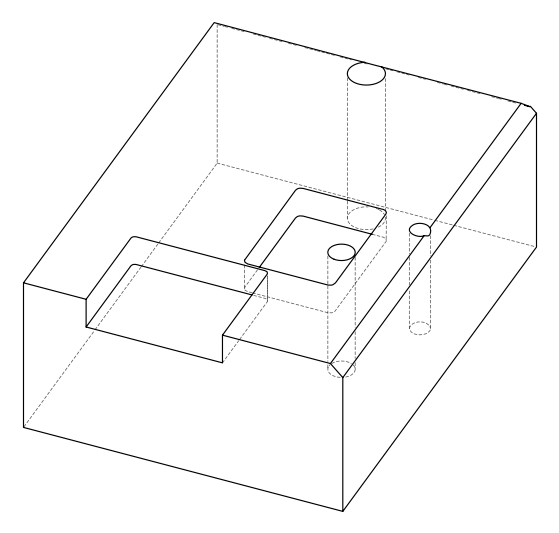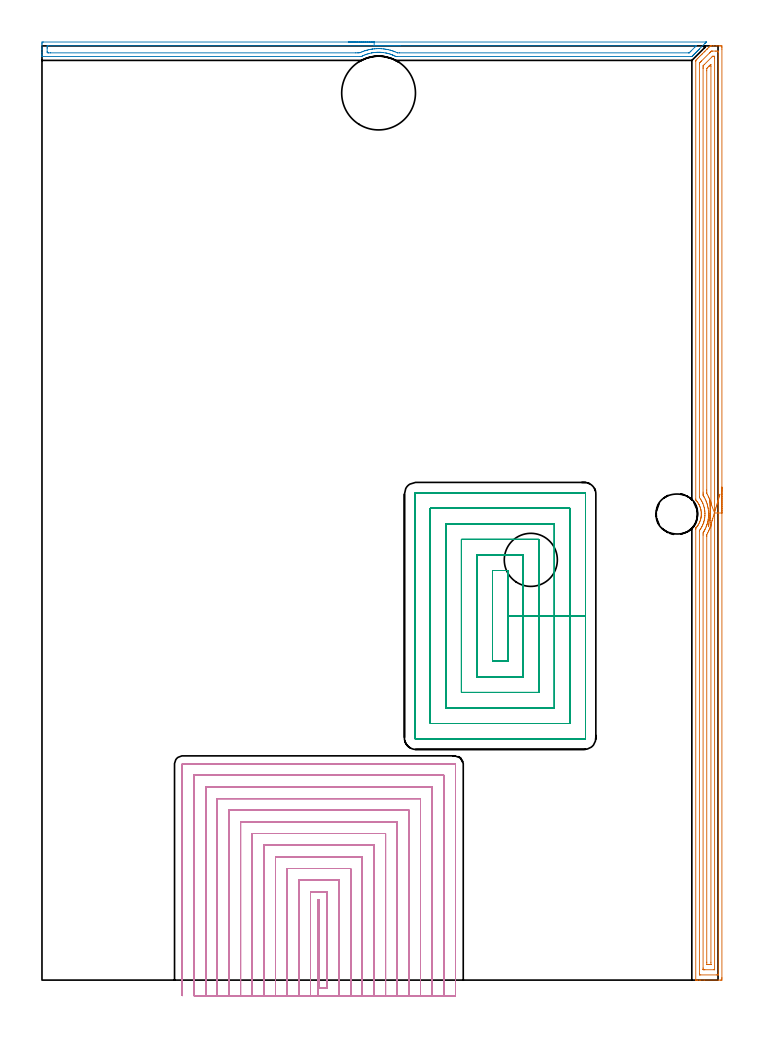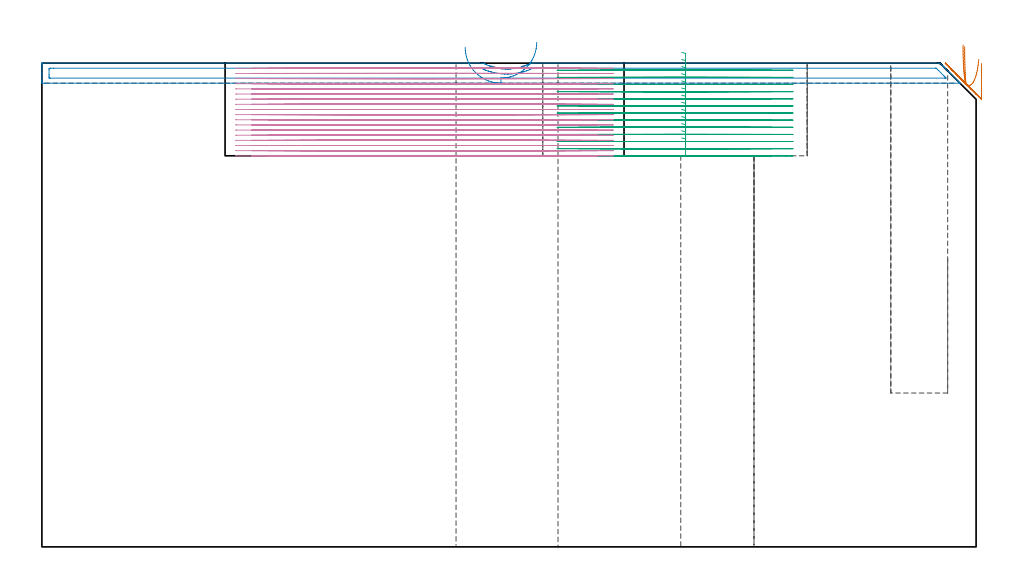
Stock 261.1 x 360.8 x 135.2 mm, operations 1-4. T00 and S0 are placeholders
(PLAN: 16 operations, 13 tool changes, 185 min)
(1 AREA_MILL | FG_CHAMFER_SURFACE | UGT0205_001 | 11.81 min | 18414 mm3)
(2 AREA_MILL_1 | FG_CHAMFER_SURFACE_1 | UGT0205_001 | 4.27 min | 3965 mm3)
(3 MILL_RECTANGULAR_POCKET | POCKET_RECTANGULAR_STRAIGHT | NXT0201_009 | Follow Part, ap 2, ae 75% | 33.35 min | 196968 mm3)
(4 MILL_SLOT | SLOT_PARTIAL_RECTANGULAR | NXT0201_008 | Follow Part, ap 1.5, ae 75% | 129.84 min | 249981 mm3)
(5 MILL_BLIND_HOLE_FROM_SOLID_MATERIAL | STEP1POCKET | NXT0201_011 | Spiral | 1.91 min | 18273 mm3)
(6 BORE_BLIND_HOLE | STEP1POCKET | UGT0332_074 | 0.38 min | 0 mm3)
(7 SPOT_DRILL | STEP1HOLE | NXT0321_9005460120000 | 0.05 min | 166 mm3)
(8 SPOT_DRILL_1 | STEP1HOLE_1 | NXT0321_9005460120000 | 0.05 min | 168 mm3)
(9 DRILL_BLIND_HOLE_INTO_CENTER | STEP1HOLE | NXT0301_046 | 0.06 min | 362 mm3)
(10 GUN_DRILL_THROUGH_HOLE | STEP1HOLE | UGT0307_003 | 0.53 min | 3808 mm3)
(11 DRILL_TO_ENLARGE_THROUGH_HOLE | STEP1HOLE | NXT0301_101 | 0.47 min | 10144 mm3)
(12 DRILL_TO_ENLARGE_THROUGH_HOLE_1 | STEP1HOLE | UGT0301_050 | 0.48 min | 21550 mm3)
(13 DRILL_BLIND_HOLE_INTO_CENTER_1 | STEP1HOLE_1 | NXT0301_046 | 0.05 min | 349 mm3)
(14 GUN_DRILL_THROUGH_HOLE_1 | STEP1HOLE_1 | UGT0307_003 | 0.62 min | 4794 mm3)
(15 SPADE_DRILL_TO_ENLARGE_THROUGH_HOLE | STEP1HOLE_1 | UGT0306_009 | 0.57 min | 30984 mm3)
(16 DRILL_TO_ENLARGE_THROUGH_HOLE_2 | STEP1HOLE_1 | UGT0301_392 | 0.59 min | 49901 mm3)
(TOOL UGT0205_001 | Chamfer Mill 20 x 3 x 45 deg. | D20 FL50 Z2)
(TOOL NXT0201_009 | ENDMILL 8mm [2P460-0800-NA 1630] | D8 FL26 Z6)
(TOOL NXT0201_008 | ENDMILL 6mm [2P460-0600-NA 1630] | D6 FL26 Z6)
(TOOL NXT0201_011 | ENDMILL 12mm [2P460-1200-NA 1630] | D12 FL38 Z6)
(TOOL UGT0332_074 | 15.8 mm Rough Boring Bar | D15.8)
(TOOL NXT0321_9005460120000 | NC Spot Drill, 142deg, 12mm, Carbide, Uncoated | D12 PA142 FL30 Z2)
(TOOL NXT0301_046 | Carbide Drill 7.5mm [860.1-0750-038A1-MM 2214] | D7.5 PA140 FL53 Z2)
(TOOL UGT0307_003 | Gun Drill 7 mm | D7 PA130 FL24 Z1)
(TOOL NXT0301_101 | Carbide Drill 13mm [860.1-1300-104A1-MM 2214] | D13 PA140 FL123 Z2)
(TOOL UGT0301_050 | Twist Drill 20.5 mm | D20.5 PA118 FL145 Z2)
(TOOL UGT0306_009 | Spade Drill 18.5mm | D18.5 PA132 FL10 Z2)
(TOOL UGT0301_392 | Twist Drill 28.5 mm | D28.5 PA118 FL165 Z2)
(OP 1 AREA_MILL)
G17 G21 G94 G90
T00 M6
G54
G17 G0 G90 X262.6 Y190.4 S1061 M3
G43 Z145.2 H0
Z135.1
G94 G1 Y190.362 Z134.228 F250.
Y190.248 Z133.363
Y190.059 Z132.512
Y189.797 Z131.68
Y189.463 Z130.874
Y189.06 Z130.1
Y188.591 Z129.364
Y188.06 Z128.672
Y187.471 Z128.029
Y186.828 Z127.44
Y186.136 Z126.908
Y185.4 Z126.44
Y184.626 Z126.037
Y183.82 Z125.703
Y182.988 Z125.441
Y182.136 Z125.252
Y181.272 Z125.138
Y180.4 Z125.1
Y0.932
X262.599 Y0.632 Z125.101
X262.594 Y0.044 Z125.104
X262.592 Y0.008 Z125.106
X262.008 Y0.003 Z125.69
X261.377 Y0. Z126.32
X255.767 Z131.928
X254.353 Z133.343
X253.984 Z133.711
X253.246 Z134.454
X252.99 Z134.709
X252.56 Y0.001 Z135.131
X252.5 Y0.004 Z135.19
Y0.005 Z135.191
Y0.185 Z135.2
X252.502 Y174.139 Z135.198
X252.509 Y174.516 Z135.191
X252.512 Y174.569 Z135.188
X252.524 Y174.59 Z135.176
X252.57 Y174.643 Z135.13
X252.707 Y174.801 Z134.991
X252.903 Y175.037 Z134.793
X253.092 Y175.289 Z134.607
X253.154 Y175.371 Z134.546
X253.391 Y175.714 Z134.309
X253.452 Y175.813 Z134.248
X253.524 Y175.93 Z134.175
X253.762 Y176.374 Z133.934
X253.969 Y176.801 Z133.73
X253.981 Y176.824 Z133.719
X253.99 Y176.848 Z133.709
X254.136 Y177.21 Z133.561
X254.277 Y177.6 Z133.421
X254.311 Y177.717 Z133.387
X254.414 Y178.118 Z133.285
X254.426 Y178.164 Z133.273
X254.444 Y178.25 Z133.255
X254.518 Y178.611 Z133.179
X254.549 Y178.815 Z133.15
X254.585 Y179.059 Z133.113
X254.625 Y179.506 Z133.07
X254.63 Y179.601 Z133.066
X254.636 Y179.754 Z133.055
X254.647 Y179.953 Z133.049
X254.643 Y180.055 Z133.05
X254.64 Y180.173 Z133.056
X254.639 Y180.177 Z133.057
X254.631 Y180.4 Z133.063
X254.597 Y180.847 Z133.102
X254.534 Y181.294 Z133.161
X254.472 Y181.614 Z133.226
X254.447 Y181.742 Z133.251
X254.43 Y181.811 Z133.268
X254.335 Y182.189 Z133.359
X254.276 Y182.399 Z133.421
X254.157 Y182.743 Z133.543
X254.022 Y183.082 Z133.675
X253.811 Y183.532 Z133.886
X253.727 Y183.694 Z133.973
X253.577 Y183.976 Z134.122
X253.538 Y184.04 Z134.16
X253.391 Y184.285 Z134.308
X253.19 Y184.581 Z134.509
X253.092 Y184.714 Z134.606
X252.979 Y184.87 Z134.72
X252.746 Y185.153 Z134.953
X252.701 Y185.206 Z134.999
X252.561 Y185.369 Z135.138
X252.506 Y185.436 Z135.192
X252.5 Y185.766 Z135.2
X252.502 Y354.801 Z135.198
X252.508 Y355.147 Z135.19
X252.511 Y355.207 Z135.187
X252.598 Y355.299 Z135.1
X253.092 Y355.794 Z134.604
X253.538 Y356.239 Z134.161
X253.984 Y356.686 Z133.712
X254.43 Y357.13 Z133.269
X254.875 Y357.577 Z132.821
X255.082 Y357.783 Z132.617
X255.145 Y357.846 Z132.554
X255.767 Y358.469 Z131.929
X255.977 Y358.677 Z131.723
X256.028 Y358.729 Z131.671
X256.659 Y359.36 Z131.038
X256.871 Y359.571 Z130.828
X256.912 Y359.612 Z130.788
X257.55 Y360.252 Z130.146
X257.795 Y360.495 Z129.905
X257.996 Y360.697 Z129.703
X258.066 Y360.764 Z129.633
X258.109 Y360.799 Z129.587
X258.442 Y360.8 Z129.256
X258.549 Z129.149
X259.333 Z128.362
X260.594 Z127.103
X261.116 Z126.578
X261.746 Z125.949
X262.008 Y360.798 Z125.688
X262.591 Y360.792 Z125.105
X262.593 Y360.755 Z125.103
X262.599 Y360.168 Z125.101
X262.6 Y359.573 Z125.1
Y180.4
X261.186 Z126.514
X261.185 Y2.281 Z126.515
X261.183 Y2.141 Z126.517
X261.179 Y2.049 Z126.521
X261.175 Y2.008 Z126.525
X261.168 Y2.007 Z126.532
X261.116 Y2.004 Z126.584
X260.644 Y2. Z127.056
X254.402 Y2.001 Z133.298
X253.984 Y2.008 Z133.716
X253.931 Y2.01 Z133.769
X253.921 Y2.212 Z133.779
X253.916 Y2.351 Z133.784
X253.915 Y2.421 Z133.785
X253.917 Y173.381 Z133.783
X253.92 Y173.516 Z133.78
X253.923 Y173.604 Z133.777
X253.938 Y173.653 Z133.762
X253.984 Y173.722 Z133.716
X254.155 Y173.967 Z133.545
X254.274 Y174.139 Z133.426
X254.512 Y174.504 Z133.188
X254.839 Y175.07 Z132.861
X254.875 Y175.141 Z132.825
X255.129 Y175.674 Z132.571
X255.24 Y175.928 Z132.46
X255.391 Y176.306 Z132.309
X255.575 Y176.823 Z132.125
X255.602 Y176.905 Z132.098
X255.62 Y176.97 Z132.08
X255.767 Y177.532 Z131.933
X255.8 Y177.684 Z131.9
X255.807 Y177.717 Z131.893
X255.881 Y178.106 Z131.819
X255.934 Y178.444 Z131.766
X255.957 Y178.611 Z131.743
X256.023 Y179.249 Z131.677
X256.038 Y179.506 Z131.662
X256.054 Y180.113 Z131.646
X256.043 Y180.4 Z131.657
X255.997 Y181.064 Z131.703
X255.97 Y181.294 Z131.73
X255.92 Y181.659 Z131.78
X255.841 Y182.115 Z131.859
X255.826 Y182.189 Z131.874
X255.767 Y182.457 Z131.933
X255.6 Y183.083 Z132.1
X255.524 Y183.327 Z132.176
X255.281 Y183.977 Z132.419
X255.158 Y184.262 Z132.542
X254.863 Y184.884 Z132.837
X254.661 Y185.247 Z133.039
X254.513 Y185.491 Z133.187
X254.337 Y185.766 Z133.363
X253.984 Y186.278 Z133.716
X253.941 Y186.343 Z133.759
X253.924 Y186.372 Z133.776
X253.92 Y186.451 Z133.78
X253.916 Y186.591 Z133.784
X253.915 Y186.661 Z133.785
X253.914 Y186.73 Z133.786
X253.917 Y353.907 Z133.783
Y353.974
X253.92 Y354.042 Z133.78
X253.926 Y354.164 Z133.774
X253.984 Y354.226 Z133.716
X254.268 Y354.516 Z133.432
X254.551 Y354.801 Z133.149
X254.713 Y354.964 Z132.987
X257.839 Y358.089 Z129.861
X258.129 Y358.379 Z129.571
X258.287 Y358.534 Z129.413
X258.442 Y358.681 Z129.258
X258.562 Y358.79 Z129.138
X258.678 Y358.794 Z129.022
X258.915 Y358.799 Z128.785
X260.225 Y358.8 Z127.475
X260.698 Y358.799 Z127.002
X261.116 Y358.792 Z126.584
X261.169 Y358.79 Z126.531
X261.179 Y358.588 Z126.521
X261.184 Y358.449 Z126.516
X261.185 Y358.379 Z126.515
X261.186 Y180.4 Z126.514
X259.772 Z127.928
X259.771 Y4.1 Z127.929
X259.77 Y4.045 Z127.93
X259.768 Y4.019 Z127.932
X259.766 Y4.013 Z127.934
X259.75 Y4.01 Z127.95
X259.541 Y4.002 Z128.159
X255.976 Y4. Z131.724
X255.767 Y4.001 Z131.933
X255.558 Y4.005 Z132.142
X255.419 Y4.01 Z132.281
X255.335 Y4.019 Z132.365
X255.333 Y4.064 Z132.367
X255.331 Y4.21 Z132.369
X255.329 Y4.649 Z132.371
X255.331 Y171.893 Z132.369
X255.333 Y172.351 Z132.367
X255.336 Y172.783 Z132.364
X255.616 Y173.245 Z132.084
X255.672 Y173.341 Z132.028
X255.767 Y173.509 Z131.933
X255.988 Y173.918 Z131.712
X256.1 Y174.139 Z131.6
X256.283 Y174.516 Z131.417
X256.51 Y175.034 Z131.19
X256.554 Y175.139 Z131.146
X256.659 Y175.406 Z131.041
X256.793 Y175.793 Z130.907
X256.838 Y175.928 Z130.862
X256.996 Y176.484 Z130.704
X257.083 Y176.823 Z130.617
X257.168 Y177.206 Z130.532
X257.268 Y177.717 Z130.432
X257.306 Y177.962 Z130.394
X257.388 Y178.611 Z130.312
X257.404 Y178.758 Z130.296
X257.434 Y179.114 Z130.266
X257.457 Y179.506 Z130.243
X257.46 Y179.596 Z130.24
X257.466 Y179.992 Z130.234
X257.461 Y180.4 Z130.239
X257.458 Y180.492 Z130.242
X257.401 Y181.294 Z130.299
X257.384 Y181.461 Z130.316
X257.284 Y182.189 Z130.416
X257.223 Y182.517 Z130.477
X257.105 Y183.083 Z130.595
X256.952 Y183.683 Z130.748
X256.867 Y183.977 Z130.833
X256.659 Y184.584 Z131.041
X256.55 Y184.872 Z131.15
X256.478 Y185.052 Z131.222
X256.143 Y185.766 Z131.557
X255.767 Y186.494 Z131.933
X255.672 Y186.661 Z132.028
X255.529 Y186.899 Z132.171
X255.335 Y187.218 Z132.365
X255.333 Y187.328 Z132.367
X255.331 Y187.555 Z132.369
X255.329 Y187.994 Z132.371
Y188.449 Z132.372
X255.331 Y352.118 Z132.369
X255.332 Y352.555 Z132.368
X255.336 Y353.013 Z132.364
X255.338 Y353.117 Z132.362
X255.402 Y353.19 Z132.298
X255.493 Y353.288 Z132.207
X255.767 Y353.567 Z131.933
X258.791 Y356.59 Z128.909
X258.974 Y356.765 Z128.726
X259.001 Y356.79 Z128.699
X259.055 Y356.795 Z128.645
X259.125 Y356.799 Z128.575
X259.333 Y356.798 Z128.367
X259.542 Y356.795 Z128.158
X259.681 Y356.79 Z128.019
X259.765 Y356.781 Z127.935
X259.767 Y356.736 Z127.933
X259.769 Y356.59 Z127.931
X259.771 Y356.151 Z127.929
X259.772 Y180.4 Z127.928
X258.346 Y184.164 Z129.354
X258.313 Y184.278 Z129.387
X258.232 Y184.554 Z129.468
X258.175 Y184.746 Z129.525
X258.135 Y184.872 Z129.565
X258.049 Y185.125 Z129.651
X257.972 Y185.342 Z129.728
X257.812 Y185.766 Z129.888
X257.707 Y186.032 Z129.993
X257.55 Y186.392 Z130.15
X257.427 Y186.661 Z130.273
X257.317 Y186.894 Z130.383
X256.973 Y187.555 Z130.727
X256.762 Y187.957 Z130.938
X256.746 Y188.362 Z130.954
X256.745 Y188.449 Z130.955
X256.743 Y189.259 Z130.957
X256.745 Y351.224 Z130.955
X256.747 Y352.03 Z130.953
X256.749 Y352.074 Z130.951
X256.752 Y352.091 Z130.948
X256.772 Y352.118 Z130.928
X257.16 Y352.51 Z130.54
X257.55 Y352.902 Z130.15
X257.606 Y352.957 Z130.094
X257.662 Y353.013 Z130.038
X257.893 Y353.239 Z129.807
X258.058 Y353.397 Z129.642
X258.35 Y353.656 Z129.35
X258.357 Y352.934 Z129.343
Y184.872
X258.353 Y184.367 Z129.347
X258.35 Y184.208 Z129.35
X258.346 Y184.164 Z129.354
X258.261 Y183.304 Z129.477
X258.178 Y182.459 Z129.675
X258.096 Y181.634 Z129.946
X258.017 Y180.835 Z130.289
X257.942 Y180.069 Z130.7
X257.87 Y179.342 Z131.176
X257.802 Y178.659 Z131.715
X257.74 Y178.025 Z132.311
X257.683 Y177.446 Z132.96
X257.631 Y176.925 Z133.658
X257.586 Y176.466 Z134.399
X257.547 Y176.073 Z135.177
X257.515 Y175.75 Z135.986
X257.49 Y175.498 Z136.821
X257.473 Y175.319 Z137.675
X257.462 Y175.215 Z138.541
X257.459 Y175.186 Z139.413
X257.464 Y175.233 Z140.284
G0 X257.912 Y185.355 Z139.798
G1 Y185.357 Z138.926
X257.916 Y185.282 Z138.056
X257.923 Y185.133 Z137.197
X257.933 Y184.909 Z136.354
X257.946 Y184.612 Z135.534
X257.963 Y184.245 Z134.742
X257.983 Y183.811 Z133.986
X258.005 Y183.313 Z133.27
X258.031 Y182.754 Z132.601
X258.059 Y182.139 Z131.983
X258.089 Y181.472 Z131.421
X258.122 Y180.759 Z130.919
X258.156 Y180.005 Z130.482
X258.192 Y179.216 Z130.112
X258.229 Y178.398 Z129.812
X258.268 Y177.556 Z129.584
X258.307 Y176.698 Z129.431
X258.347 Y175.83 Z129.354
X258.35 Y175.745 Z129.35
X258.353 Y175.567 Z129.347
X258.357 Y175.118 Z129.343
Y175.034
Y6.893
X258.355 Y6.085 Z129.345
X258.352 Y6.03 Z129.348
X258.35 Y6.01 Z129.35
X258.328 Y6.008 Z129.372
X258.218 Y6.004 Z129.483
X257.995 Y6.001 Z129.705
X257.55 Y6. Z130.15
X257.104 Y6.001 Z130.596
X256.882 Y6.004 Z130.818
X256.772 Y6.008 Z130.928
X256.75 Y6.01 Z130.95
X256.748 Y6.027 Z130.952
X256.746 Y6.069 Z130.954
X256.743 Y6.808 Z130.957
Y6.893
X256.745 Y171.369 Z130.955
X256.746 Y171.456 Z130.954
X256.752 Y171.86 Z130.948
X256.764 Y172.049 Z130.936
X257.141 Y172.761 Z130.559
X257.386 Y173.245 Z130.314
X257.439 Y173.357 Z130.261
X257.55 Y173.6 Z130.15
X257.711 Y173.978 Z129.989
X257.778 Y174.139 Z129.922
X257.893 Y174.438 Z129.807
X257.961 Y174.622 Z129.739
X258.106 Y175.034 Z129.594
X258.144 Y175.149 Z129.556
X258.187 Y175.289 Z129.513
X258.21 Y175.367 Z129.49
X258.251 Y175.506 Z129.449
X258.347 Y175.83 Z129.354
X258.587 Y176.644 Z129.152
X258.832 Y177.472 Z129.026
X259.079 Y178.307 Z128.975
X259.326 Y179.143 Z129.001
X259.572 Y179.974 Z129.102
X259.814 Y180.794 Z129.278
X260.051 Y181.595 Z129.529
X260.281 Y182.373 Z129.851
X260.502 Y183.12 Z130.242
X260.712 Y183.832 Z130.7
X260.911 Y184.503 Z131.221
X261.096 Y185.128 Z131.801
X261.265 Y185.702 Z132.436
X261.419 Y186.221 Z133.12
X261.555 Y186.681 Z133.849
X261.672 Y187.078 Z134.617
X261.77 Y187.409 Z135.418
X261.848 Y187.672 Z136.246
G0 Z145.2
M5
M2
(OP 2 AREA_MILL_1)
G17 G21 G94 G90
T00 M6
G54
G17 G0 G90 X118.3 Y362.3 S1061 M3
G43 Z145.2 H0
Z139.6
G94 G1 X118.338 Z138.728 F250.
X118.452 Z137.864
X118.641 Z137.012
X118.903 Z136.18
X119.237 Z135.374
X119.64 Z134.6
X120.108 Z133.864
X120.64 Z133.172
X121.229 Z132.529
X121.872 Z131.94
X122.564 Z131.409
X123.3 Z130.94
X124.074 Z130.537
X124.88 Z130.203
X125.712 Z129.941
X126.563 Z129.752
X127.428 Z129.638
X128.3 Z129.6
X256.372
X256.583 Y362.295 Z129.602
X256.584 Y362.294 Z129.603
X256.583 Y362.282 Z129.615
X256.138 Y361.838 Z130.062
X256.027 Y361.726 Z130.172
X255.988 Y361.687 Z130.212
X253.95 Y359.648 Z132.249
X253.904 Y359.604 Z132.295
X253.697 Y359.397 Z132.502
X253.653 Y359.352 Z132.546
X253.607 Y359.306 Z132.593
X253.401 Y359.101 Z132.798
X253.356 Y359.055 Z132.842
X253.309 Y359.009 Z132.89
X253.105 Y358.805 Z133.094
X253.059 Y358.758 Z133.139
X253.011 Y358.711 Z133.188
X252.809 Y358.509 Z133.39
X252.763 Y358.461 Z133.436
X252.714 Y358.413 Z133.486
X252.514 Y358.213 Z133.686
X252.466 Y358.165 Z133.732
X252.416 Y358.116 Z133.783
X252.218 Y357.917 Z133.982
X252.169 Y357.868 Z134.029
X252.119 Y357.818 Z134.081
X251.922 Y357.621 Z134.278
X251.872 Y357.571 Z134.326
X251.821 Y357.52 Z134.378
X251.626 Y357.326 Z134.573
X251.576 Y357.274 Z134.623
X251.523 Y357.222 Z134.676
X251.407 Y357.107 Z134.792
X251.123 Y356.823 Z135.075
X251.003 Y356.705 Z135.191
X250.63 Y356.7 Z135.2
X137.229
X136.659 Y356.699 Z135.183
X136.42 Y356.817 Z135.082
X136.331 Y356.862 Z135.037
X135.886 Y357.07 Z134.829
X135.615 Y357.189 Z134.711
X135.438 Y357.265 Z134.633
X135.371 Y357.292 Z134.606
X135.062 Y357.415 Z134.483
X134.682 Y357.557 Z134.341
X134.55 Y357.6 Z134.298
X134.101 Y357.741 Z134.157
X133.654 Y357.869 Z134.03
X133.208 Y357.98 Z133.92
X133.019 Y358.018 Z133.881
X132.761 Y358.07 Z133.826
X131.869 Y358.215 Z133.682
X131.734 Y358.229 Z133.668
X130.977 Y358.305 Z133.585
X130.615 Y358.33 Z133.568
X130.531 Y358.336 Z133.562
X130.35 Z133.554
X130.086 Y358.34 Z133.551
X129.596 Y358.325 Z133.563
X129.544 Y358.324 Z133.565
X129.539 Z133.566
X129.193 Y358.314 Z133.577
X128.788 Y358.281 Z133.616
X128.3 Y358.238 Z133.657
X127.996 Y358.2 Z133.697
X127.854 Y358.181 Z133.715
X127.407 Y358.103 Z133.794
X127.315 Y358.083 Z133.815
X126.515 Y357.903 Z133.991
X126.408 Y357.875 Z134.023
X125.999 Y357.76 Z134.138
X125.623 Y357.651 Z134.241
X125.319 Y357.557 Z134.341
X125.227 Y357.523 Z134.377
X125.158 Y357.497 Z134.403
X124.731 Y357.333 Z134.563
X124.283 Y357.148 Z134.752
X123.839 Y356.944 Z134.953
X123.672 Y356.862 Z135.037
X123.439 Y356.749 Z135.149
X123.346 Y356.706 Z135.192
X122.942 Y356.7 Z135.2
X0.166
X0.01 Y356.703 Z135.188
X0.007 Y356.746 Z135.146
X0. Y357.126 Z134.773
Y357.504 Z134.395
Y358.165 Z133.73
Y359.385 Z132.512
Y359.945 Z131.949
Y361.446 Z130.45
X0.002 Y361.726 Z130.17
X0.008 Y362.291 Z129.605
X0.043 Y362.293 Z129.603
X0.612 Y362.3 Z129.6
X128.3
Y360.886 Z131.014
X252.416 Y360.885 Z131.015
X252.467 Y360.884 Z131.016
X252.567 Y360.881 Z131.019
X252.713 Y360.874 Z131.026
X252.679 Y360.835 Z131.065
X252.55 Y360.702 Z131.198
X252.416 Y360.566 Z131.334
X252.105 Y360.255 Z131.645
X250.63 Y358.78 Z133.12
X250.321 Y358.473 Z133.427
X250.007 Y358.165 Z133.735
X249.978 Y358.139 Z133.761
X249.937 Y358.121 Z133.779
X249.838 Y358.117 Z133.783
X249.787 Y358.115 Z133.785
X138.122
X137.273 Y358.121 Z133.779
X137.229 Y358.139 Z133.761
X136.336 Y358.523 Z133.377
X135.743 Y358.756 Z133.144
X135.443 Y358.86 Z133.04
X134.836 Y359.055 Z132.845
X134.55 Y359.137 Z132.763
X134.437 Y359.168 Z132.732
X133.658 Y359.353 Z132.547
X133.281 Y359.431 Z132.469
X132.765 Y359.515 Z132.385
X132.216 Y359.602 Z132.298
X131.872 Y359.64 Z132.26
X131.218 Y359.707 Z132.193
X130.979 Y359.722 Z132.178
X130.279 Y359.753 Z132.147
X130.13 Y359.757 Z132.143
X130.086
X129.322 Y359.737 Z132.163
X129.193 Y359.729 Z132.171
X128.564 Y359.682 Z132.218
X128.3 Y359.659 Z132.241
X127.751 Y359.602 Z132.298
X127.589 Y359.582 Z132.318
X127.407 Y359.554 Z132.346
X126.981 Y359.48 Z132.42
X126.514 Y359.382 Z132.518
X126.246 Y359.322 Z132.578
X125.621 Y359.172 Z132.728
X125.528 Y359.148 Z132.752
X125.19 Y359.055 Z132.845
X124.832 Y358.952 Z132.948
X124.787 Y358.938 Z132.962
X124.728 Y358.919 Z132.981
X124.169 Y358.722 Z133.178
X124.028 Y358.67 Z133.23
X123.835 Y358.594 Z133.306
X123.531 Y358.468 Z133.432
X122.942 Y358.219 Z133.681
X122.904 Y358.203 Z133.697
X122.804 Y358.165 Z133.735
X122.097 Y358.118 Z133.782
X122.05 Y358.116 Z133.784
X121.207 Y358.114 Z133.786
X3.291
X2.445 Y358.118 Z133.782
X2.398 Y358.121 Z133.779
X2.01 Y358.165 Z133.735
X2.003 Y358.558 Z133.342
X2. Y359.945 Z131.955
X2.001 Y360.341 Z131.559
X2.008 Y360.835 Z131.065
X2.01 Y360.878 Z131.022
X2.347 Y360.886 Z131.014
X128.3
X129.172 Z131.052
X130.036 Z131.166
X130.888 Z131.355
X131.72 Z131.617
X132.526 Z131.951
X133.3 Z132.354
X134.036 Z132.823
X134.728 Z133.354
X135.371 Z133.943
X135.96 Z134.586
X136.491 Z135.279
X136.96 Z136.014
X137.363 Z136.788
X137.697 Z137.594
X137.959 Z138.426
X138.148 Z139.278
X138.262 Z140.143
X138.3 Z141.014
G0 Z145.2
M5
M2
(OP 3 MILL_RECTANGULAR_POCKET)
G17 G21 G94 G90
T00 M6
G54
G17 G0 G90 X178.818 Y123.1 S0 M3
G43 Z145.2 H1
Z138.2
G94 G1 X179.9 Z137.91 F250.
Y140.65 Z133.208
Y158.2 F500.
X174.
Y123.1
X179.9
Y140.65
X185.9
Y164.2
X168.
Y117.1
X185.9
Y140.65
X191.9
Y170.2
X162.
Y111.1
X191.9
Y140.65
X197.9
Y176.2
X156.
Y105.1
X197.9
Y140.65
X203.9
Y182.2
X150.
Y99.1
X203.9
Y140.65
X209.9
Y187.8
G3 X209.5 Y188.2 R0.4
G1 X144.4
G3 X144. Y187.8 R0.4
G1 Y93.5
G3 X144.4 Y93.1 R0.4
G1 X209.5
G3 X209.9 Y93.5 R0.4
G1 Y140.65
Y141.65
G0 X178.818 Y123.1 Z136.208
G1 X179.9 Z135.918 F250.
Y140.65 Z131.215
Y158.2 F500.
X174.
Y123.1
X179.9
Y140.65
X185.9
Y164.2
X168.
Y117.1
X185.9
Y140.65
X191.9
Y170.2
X162.
Y111.1
X191.9
Y140.65
X197.9
Y176.2
X156.
Y105.1
X197.9
Y140.65
X203.9
Y182.2
X150.
Y99.1
X203.9
Y140.65
X209.9
Y187.8
G3 X209.5 Y188.2 R0.4
G1 X144.4
G3 X144. Y187.8 R0.4
G1 Y93.5
G3 X144.4 Y93.1 R0.4
G1 X209.5
G3 X209.9 Y93.5 R0.4
G1 Y140.65
Y141.65
G0 X178.818 Y123.1 Z134.215
G1 X179.9 Z133.926 F250.
Y140.65 Z129.223
Y158.2 F500.
X174.
Y123.1
X179.9
Y140.65
X185.9
Y164.2
X168.
Y117.1
X185.9
Y140.65
X191.9
Y170.2
X162.
Y111.1
X191.9
Y140.65
X197.9
Y176.2
X156.
Y105.1
X197.9
Y140.65
X203.9
Y182.2
X150.
Y99.1
X203.9
Y140.65
X209.9
Y187.8
G3 X209.5 Y188.2 R0.4
G1 X144.4
G3 X144. Y187.8 R0.4
G1 Y93.5
G3 X144.4 Y93.1 R0.4
G1 X209.5
G3 X209.9 Y93.5 R0.4
G1 Y140.65
Y141.65
G0 X178.818 Y123.1 Z132.223
G1 X179.9 Z131.933 F250.
Y140.65 Z127.231
Y158.2 F500.
X174.
Y123.1
X179.9
Y140.65
X185.9
Y164.2
X168.
Y117.1
X185.9
Y140.65
X191.9
Y170.2
X162.
Y111.1
X191.9
Y140.65
X197.9
Y176.2
X156.
Y105.1
X197.9
Y140.65
X203.9
Y182.2
X150.
Y99.1
X203.9
Y140.65
X209.9
Y187.8
G3 X209.5 Y188.2 R0.4
G1 X144.4
G3 X144. Y187.8 R0.4
G1 Y93.5
G3 X144.4 Y93.1 R0.4
G1 X209.5
G3 X209.9 Y93.5 R0.4
G1 Y140.65
Y141.65
G0 X178.818 Y123.1 Z130.231
G1 X179.9 Z129.941 F250.
Y140.65 Z125.238
Y158.2 F500.
X174.
Y123.1
X179.9
Y140.65
X185.9
Y164.2
X168.
Y117.1
X185.9
Y140.65
X191.9
Y170.2
X162.
Y111.1
X191.9
Y140.65
X197.9
Y176.2
X156.
Y105.1
X197.9
Y140.65
X203.9
Y182.2
X150.
Y99.1
X203.9
Y140.65
X209.9
Y187.8
G3 X209.5 Y188.2 R0.4
G1 X144.4
G3 X144. Y187.8 R0.4
G1 Y93.5
G3 X144.4 Y93.1 R0.4
G1 X209.5
G3 X209.9 Y93.5 R0.4
G1 Y140.65
Y141.65
G0 X178.818 Y123.1 Z128.238
G1 X179.9 Z127.949 F250.
Y140.65 Z123.246
Y158.2 F500.
X174.
Y123.1
X179.9
Y140.65
X185.9
Y164.2
X168.
Y117.1
X185.9
Y140.65
X191.9
Y170.2
X162.
Y111.1
X191.9
Y140.65
X197.9
Y176.2
X156.
Y105.1
X197.9
Y140.65
X203.9
Y182.2
X150.
Y99.1
X203.9
Y140.65
X209.9
Y187.8
G3 X209.5 Y188.2 R0.4
G1 X144.4
G3 X144. Y187.8 R0.4
G1 Y93.5
G3 X144.4 Y93.1 R0.4
G1 X209.5
G3 X209.9 Y93.5 R0.4
G1 Y140.65
Y141.65
G0 X178.818 Y123.1 Z126.246
G1 X179.9 Z125.956 F250.
Y140.65 Z121.254
Y158.2 F500.
X174.
Y123.1
X179.9
Y140.65
X185.9
Y164.2
X168.
Y117.1
X185.9
Y140.65
X191.9
Y170.2
X162.
Y111.1
X191.9
Y140.65
X197.9
Y176.2
X156.
Y105.1
X197.9
Y140.65
X203.9
Y182.2
X150.
Y99.1
X203.9
Y140.65
X209.9
Y187.8
G3 X209.5 Y188.2 R0.4
G1 X144.4
G3 X144. Y187.8 R0.4
G1 Y93.5
G3 X144.4 Y93.1 R0.4
G1 X209.5
G3 X209.9 Y93.5 R0.4
G1 Y140.65
Y141.65
G0 X178.818 Y123.1 Z124.254
G1 X179.9 Z123.964 F250.
Y140.65 Z119.261
Y158.2 F500.
X174.
Y123.1
X179.9
Y140.65
X185.9
Y164.2
X168.
Y117.1
X185.9
Y140.65
X191.9
Y170.2
X162.
Y111.1
X191.9
Y140.65
X197.9
Y176.2
X156.
Y105.1
X197.9
Y140.65
X203.9
Y182.2
X150.
Y99.1
X203.9
Y140.65
X209.9
Y187.8
G3 X209.5 Y188.2 R0.4
G1 X144.4
G3 X144. Y187.8 R0.4
G1 Y93.5
G3 X144.4 Y93.1 R0.4
G1 X209.5
G3 X209.9 Y93.5 R0.4
G1 Y140.65
Y141.65
G0 X178.818 Y123.1 Z122.261
G1 X179.9 Z121.972 F250.
Y140.65 Z117.269
Y158.2 F500.
X174.
Y123.1
X179.9
Y140.65
X185.9
Y164.2
X168.
Y117.1
X185.9
Y140.65
X191.9
Y170.2
X162.
Y111.1
X191.9
Y140.65
X197.9
Y176.2
X156.
Y105.1
X197.9
Y140.65
X203.9
Y182.2
X150.
Y99.1
X203.9
Y140.65
X209.9
Y187.8
G3 X209.5 Y188.2 R0.4
G1 X144.4
G3 X144. Y187.8 R0.4
G1 Y93.5
G3 X144.4 Y93.1 R0.4
G1 X209.5
G3 X209.9 Y93.5 R0.4
G1 Y140.65
Y141.65
G0 X178.818 Y123.1 Z120.269
G1 X179.9 Z119.979 F250.
Y140.65 Z115.277
Y158.2 F500.
X174.
Y123.1
X179.9
Y140.65
X185.9
Y164.2
X168.
Y117.1
X185.9
Y140.65
X191.9
Y170.2
X162.
Y111.1
X191.9
Y140.65
X197.9
Y176.2
X156.
Y105.1
X197.9
Y140.65
X203.9
Y182.2
X150.
Y99.1
X203.9
Y140.65
X209.9
Y187.8
G3 X209.5 Y188.2 R0.4
G1 X144.4
G3 X144. Y187.8 R0.4
G1 Y93.5
G3 X144.4 Y93.1 R0.4
G1 X209.5
G3 X209.9 Y93.5 R0.4
G1 Y140.65
Y141.65
G0 X178.818 Y123.1 Z118.277
G1 X179.9 Z117.987 F250.
Y140.65 Z113.285
Y158.2 F500.
X174.
Y123.1
X179.9
Y140.65
X185.9
Y164.2
X168.
Y117.1
X185.9
Y140.65
X191.9
Y170.2
X162.
Y111.1
X191.9
Y140.65
X197.9
Y176.2
X156.
Y105.1
X197.9
Y140.65
X203.9
Y182.2
X150.
Y99.1
X203.9
Y140.65
X209.9
Y187.8
G3 X209.5 Y188.2 R0.4
G1 X144.4
G3 X144. Y187.8 R0.4
G1 Y93.5
G3 X144.4 Y93.1 R0.4
G1 X209.5
G3 X209.9 Y93.5 R0.4
G1 Y140.65
Y141.65
G0 X178.818 Y123.1 Z116.285
G1 X179.9 Z115.995 F250.
Y140.65 Z111.292
Y158.2 F500.
X174.
Y123.1
X179.9
Y140.65
X185.9
Y164.2
X168.
Y117.1
X185.9
Y140.65
X191.9
Y170.2
X162.
Y111.1
X191.9
Y140.65
X197.9
Y176.2
X156.
Y105.1
X197.9
Y140.65
X203.9
Y182.2
X150.
Y99.1
X203.9
Y140.65
X209.9
Y187.8
G3 X209.5 Y188.2 R0.4
G1 X144.4
G3 X144. Y187.8 R0.4
G1 Y93.5
G3 X144.4 Y93.1 R0.4
G1 X209.5
G3 X209.9 Y93.5 R0.4
G1 Y140.65
Y141.65
G0 X178.818 Y123.1 Z114.292
G1 X179.9 Z114.003 F250.
Y140.65 Z109.3
Y158.2 F500.
X174.
Y123.1
X179.9
Y140.65
X185.9
Y164.2
X168.
Y117.1
X185.9
Y140.65
X191.9
Y170.2
X162.
Y111.1
X191.9
Y140.65
X197.9
Y176.2
X156.
Y105.1
X197.9
Y140.65
X203.9
Y182.2
X150.
Y99.1
X203.9
Y140.65
X209.9
Y187.8
G3 X209.5 Y188.2 R0.4
G1 X144.4
G3 X144. Y187.8 R0.4
G1 Y93.5
G3 X144.4 Y93.1 R0.4
G1 X209.5
G3 X209.9 Y93.5 R0.4
G1 Y140.65
Y141.65
G0 Z145.2
M5
M2
(OP 4 MILL_SLOT)
G17 G21 G94 G90
T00 M6
G54
G17 G0 G90 X106.7 Y-6. S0 M3
G43 Z145.2 H1
Z133.761
G94 G1 Y-3. F250.
Y31.1 F500.
X107.2
Y-3.
X110.2
Y34.1
X103.7
Y-3.
Y-6. F250.
X114.7
Y-3.
Y38.6 F500.
X99.2
Y-3.
Y-6. F250.
X119.2
Y-3.
Y43.1 F500.
X94.7
Y-3.
Y-6. F250.
X123.7
Y-3.
Y47.6 F500.
X90.2
Y-3.
Y-6. F250.
X128.2
Y-3.
Y52.1 F500.
X85.7
Y-3.
Y-6. F250.
X132.7
Y-3.
Y56.6 F500.
X81.2
Y-3.
Y-6. F250.
X137.2
Y-3.
Y61.1 F500.
X76.7
Y-3.
Y-6. F250.
X141.7
Y-3.
Y65.6 F500.
X72.2
Y-3.
Y-6. F250.
X146.2
Y-3.
Y70.1 F500.
X67.7
Y-3.
Y-6. F250.
X150.7
Y-3.
Y74.6 F500.
X63.2
Y-3.
Y-6. F250.
X155.2
Y-3.
Y79.1 F500.
X58.7
Y-3.
Y-6. F250.
X159.7
Y-3.
Y83.4 F500.
G3 X159.5 Y83.6 R0.2
G1 X54.4
G3 X54.2 Y83.4 R0.2
G1 Y-3.
Y-6. F250.
G0 X106.7 Z132.322
G1 Y-3.
Y31.1 F500.
X107.2
Y-3.
X110.2
Y34.1
X103.7
Y-3.
Y-6. F250.
X114.7
Y-3.
Y38.6 F500.
X99.2
Y-3.
Y-6. F250.
X119.2
Y-3.
Y43.1 F500.
X94.7
Y-3.
Y-6. F250.
X123.7
Y-3.
Y47.6 F500.
X90.2
Y-3.
Y-6. F250.
X128.2
Y-3.
Y52.1 F500.
X85.7
Y-3.
Y-6. F250.
X132.7
Y-3.
Y56.6 F500.
X81.2
Y-3.
Y-6. F250.
X137.2
Y-3.
Y61.1 F500.
X76.7
Y-3.
Y-6. F250.
X141.7
Y-3.
Y65.6 F500.
X72.2
Y-3.
Y-6. F250.
X146.2
Y-3.
Y70.1 F500.
X67.7
Y-3.
Y-6. F250.
X150.7
Y-3.
Y74.6 F500.
X63.2
Y-3.
Y-6. F250.
X155.2
Y-3.
Y79.1 F500.
X58.7
Y-3.
Y-6. F250.
X159.7
Y-3.
Y83.4 F500.
G3 X159.5 Y83.6 R0.2
G1 X54.4
G3 X54.2 Y83.4 R0.2
G1 Y-3.
Y-6. F250.
G0 X106.7 Z130.883
G1 Y-3.
Y31.1 F500.
X107.2
Y-3.
X110.2
Y34.1
X103.7
Y-3.
Y-6. F250.
X114.7
Y-3.
Y38.6 F500.
X99.2
Y-3.
Y-6. F250.
X119.2
Y-3.
Y43.1 F500.
X94.7
Y-3.
Y-6. F250.
X123.7
Y-3.
Y47.6 F500.
X90.2
Y-3.
Y-6. F250.
X128.2
Y-3.
Y52.1 F500.
X85.7
Y-3.
Y-6. F250.
X132.7
Y-3.
Y56.6 F500.
X81.2
Y-3.
Y-6. F250.
X137.2
Y-3.
Y61.1 F500.
X76.7
Y-3.
Y-6. F250.
X141.7
Y-3.
Y65.6 F500.
X72.2
Y-3.
Y-6. F250.
X146.2
Y-3.
Y70.1 F500.
X67.7
Y-3.
Y-6. F250.
X150.7
Y-3.
Y74.6 F500.
X63.2
Y-3.
Y-6. F250.
X155.2
Y-3.
Y79.1 F500.
X58.7
Y-3.
Y-6. F250.
X159.7
Y-3.
Y83.4 F500.
G3 X159.5 Y83.6 R0.2
G1 X54.4
G3 X54.2 Y83.4 R0.2
G1 Y-3.
Y-6. F250.
G0 X106.7 Z129.444
G1 Y-3.
Y31.1 F500.
X107.2
Y-3.
X110.2
Y34.1
X103.7
Y-3.
Y-6. F250.
X114.7
Y-3.
Y38.6 F500.
X99.2
Y-3.
Y-6. F250.
X119.2
Y-3.
Y43.1 F500.
X94.7
Y-3.
Y-6. F250.
X123.7
Y-3.
Y47.6 F500.
X90.2
Y-3.
Y-6. F250.
X128.2
Y-3.
Y52.1 F500.
X85.7
Y-3.
Y-6. F250.
X132.7
Y-3.
Y56.6 F500.
X81.2
Y-3.
Y-6. F250.
X137.2
Y-3.
Y61.1 F500.
X76.7
Y-3.
Y-6. F250.
X141.7
Y-3.
Y65.6 F500.
X72.2
Y-3.
Y-6. F250.
X146.2
Y-3.
Y70.1 F500.
X67.7
Y-3.
Y-6. F250.
X150.7
Y-3.
Y74.6 F500.
X63.2
Y-3.
Y-6. F250.
X155.2
Y-3.
Y79.1 F500.
X58.7
Y-3.
Y-6. F250.
X159.7
Y-3.
Y83.4 F500.
G3 X159.5 Y83.6 R0.2
G1 X54.4
G3 X54.2 Y83.4 R0.2
G1 Y-3.
Y-6. F250.
G0 X106.7 Z128.005
G1 Y-3.
Y31.1 F500.
X107.2
Y-3.
X110.2
Y34.1
X103.7
Y-3.
Y-6. F250.
X114.7
Y-3.
Y38.6 F500.
X99.2
Y-3.
Y-6. F250.
X119.2
Y-3.
Y43.1 F500.
X94.7
Y-3.
Y-6. F250.
X123.7
Y-3.
Y47.6 F500.
X90.2
Y-3.
Y-6. F250.
X128.2
Y-3.
Y52.1 F500.
X85.7
Y-3.
Y-6. F250.
X132.7
Y-3.
Y56.6 F500.
X81.2
Y-3.
Y-6. F250.
X137.2
Y-3.
Y61.1 F500.
X76.7
Y-3.
Y-6. F250.
X141.7
Y-3.
Y65.6 F500.
X72.2
Y-3.
Y-6. F250.
X146.2
Y-3.
Y70.1 F500.
X67.7
Y-3.
Y-6. F250.
X150.7
Y-3.
Y74.6 F500.
X63.2
Y-3.
Y-6. F250.
X155.2
Y-3.
Y79.1 F500.
X58.7
Y-3.
Y-6. F250.
X159.7
Y-3.
Y83.4 F500.
G3 X159.5 Y83.6 R0.2
G1 X54.4
G3 X54.2 Y83.4 R0.2
G1 Y-3.
Y-6. F250.
G0 X106.7 Z126.567
G1 Y-3.
Y31.1 F500.
X107.2
Y-3.
X110.2
Y34.1
X103.7
Y-3.
Y-6. F250.
X114.7
Y-3.
Y38.6 F500.
X99.2
Y-3.
Y-6. F250.
X119.2
Y-3.
Y43.1 F500.
X94.7
Y-3.
Y-6. F250.
X123.7
Y-3.
Y47.6 F500.
X90.2
Y-3.
Y-6. F250.
X128.2
Y-3.
Y52.1 F500.
X85.7
Y-3.
Y-6. F250.
X132.7
Y-3.
Y56.6 F500.
X81.2
Y-3.
Y-6. F250.
X137.2
Y-3.
Y61.1 F500.
X76.7
Y-3.
Y-6. F250.
X141.7
Y-3.
Y65.6 F500.
X72.2
Y-3.
Y-6. F250.
X146.2
Y-3.
Y70.1 F500.
X67.7
Y-3.
Y-6. F250.
X150.7
Y-3.
Y74.6 F500.
X63.2
Y-3.
Y-6. F250.
X155.2
Y-3.
Y79.1 F500.
X58.7
Y-3.
Y-6. F250.
X159.7
Y-3.
Y83.4 F500.
G3 X159.5 Y83.6 R0.2
G1 X54.4
G3 X54.2 Y83.4 R0.2
G1 Y-3.
Y-6. F250.
G0 X106.7 Z125.128
G1 Y-3.
Y31.1 F500.
X107.2
Y-3.
X110.2
Y34.1
X103.7
Y-3.
Y-6. F250.
X114.7
Y-3.
Y38.6 F500.
X99.2
Y-3.
Y-6. F250.
X119.2
Y-3.
Y43.1 F500.
X94.7
Y-3.
Y-6. F250.
X123.7
Y-3.
Y47.6 F500.
X90.2
Y-3.
Y-6. F250.
X128.2
Y-3.
Y52.1 F500.
X85.7
Y-3.
Y-6. F250.
X132.7
Y-3.
Y56.6 F500.
X81.2
Y-3.
Y-6. F250.
X137.2
Y-3.
Y61.1 F500.
X76.7
Y-3.
Y-6. F250.
X141.7
Y-3.
Y65.6 F500.
X72.2
Y-3.
Y-6. F250.
X146.2
Y-3.
Y70.1 F500.
X67.7
Y-3.
Y-6. F250.
X150.7
Y-3.
Y74.6 F500.
X63.2
Y-3.
Y-6. F250.
X155.2
Y-3.
Y79.1 F500.
X58.7
Y-3.
Y-6. F250.
X159.7
Y-3.
Y83.4 F500.
G3 X159.5 Y83.6 R0.2
G1 X54.4
G3 X54.2 Y83.4 R0.2
G1 Y-3.
Y-6. F250.
G0 X106.7 Z123.689
G1 Y-3.
Y31.1 F500.
X107.2
Y-3.
X110.2
Y34.1
X103.7
Y-3.
Y-6. F250.
X114.7
Y-3.
Y38.6 F500.
X99.2
Y-3.
Y-6. F250.
X119.2
Y-3.
Y43.1 F500.
X94.7
Y-3.
Y-6. F250.
X123.7
Y-3.
Y47.6 F500.
X90.2
Y-3.
Y-6. F250.
X128.2
Y-3.
Y52.1 F500.
X85.7
Y-3.
Y-6. F250.
X132.7
Y-3.
Y56.6 F500.
X81.2
Y-3.
Y-6. F250.
X137.2
Y-3.
Y61.1 F500.
X76.7
Y-3.
Y-6. F250.
X141.7
Y-3.
Y65.6 F500.
X72.2
Y-3.
Y-6. F250.
X146.2
Y-3.
Y70.1 F500.
X67.7
Y-3.
Y-6. F250.
X150.7
Y-3.
Y74.6 F500.
X63.2
Y-3.
Y-6. F250.
X155.2
Y-3.
Y79.1 F500.
X58.7
Y-3.
Y-6. F250.
X159.7
Y-3.
Y83.4 F500.
G3 X159.5 Y83.6 R0.2
G1 X54.4
G3 X54.2 Y83.4 R0.2
G1 Y-3.
Y-6. F250.
G0 X106.7 Z122.25
G1 Y-3.
Y31.1 F500.
X107.2
Y-3.
X110.2
Y34.1
X103.7
Y-3.
Y-6. F250.
X114.7
Y-3.
Y38.6 F500.
X99.2
Y-3.
Y-6. F250.
X119.2
Y-3.
Y43.1 F500.
X94.7
Y-3.
Y-6. F250.
X123.7
Y-3.
Y47.6 F500.
X90.2
Y-3.
Y-6. F250.
X128.2
Y-3.
Y52.1 F500.
X85.7
Y-3.
Y-6. F250.
X132.7
Y-3.
Y56.6 F500.
X81.2
Y-3.
Y-6. F250.
X137.2
Y-3.
Y61.1 F500.
X76.7
Y-3.
Y-6. F250.
X141.7
Y-3.
Y65.6 F500.
X72.2
Y-3.
Y-6. F250.
X146.2
Y-3.
Y70.1 F500.
X67.7
Y-3.
Y-6. F250.
X150.7
Y-3.
Y74.6 F500.
X63.2
Y-3.
Y-6. F250.
X155.2
Y-3.
Y79.1 F500.
X58.7
Y-3.
Y-6. F250.
X159.7
Y-3.
Y83.4 F500.
G3 X159.5 Y83.6 R0.2
G1 X54.4
G3 X54.2 Y83.4 R0.2
G1 Y-3.
Y-6. F250.
G0 X106.7 Z120.811
G1 Y-3.
Y31.1 F500.
X107.2
Y-3.
X110.2
Y34.1
X103.7
Y-3.
Y-6. F250.
X114.7
Y-3.
Y38.6 F500.
X99.2
Y-3.
Y-6. F250.
X119.2
Y-3.
Y43.1 F500.
X94.7
Y-3.
Y-6. F250.
X123.7
Y-3.
Y47.6 F500.
X90.2
Y-3.
Y-6. F250.
X128.2
Y-3.
Y52.1 F500.
X85.7
Y-3.
Y-6. F250.
X132.7
Y-3.
Y56.6 F500.
X81.2
Y-3.
Y-6. F250.
X137.2
Y-3.
Y61.1 F500.
X76.7
Y-3.
Y-6. F250.
X141.7
Y-3.
Y65.6 F500.
X72.2
Y-3.
Y-6. F250.
X146.2
Y-3.
Y70.1 F500.
X67.7
Y-3.
Y-6. F250.
X150.7
Y-3.
Y74.6 F500.
X63.2
Y-3.
Y-6. F250.
X155.2
Y-3.
Y79.1 F500.
X58.7
Y-3.
Y-6. F250.
X159.7
Y-3.
Y83.4 F500.
G3 X159.5 Y83.6 R0.2
G1 X54.4
G3 X54.2 Y83.4 R0.2
G1 Y-3.
Y-6. F250.
G0 X106.7 Z119.372
G1 Y-3.
Y31.1 F500.
X107.2
Y-3.
X110.2
Y34.1
X103.7
Y-3.
Y-6. F250.
X114.7
Y-3.
Y38.6 F500.
X99.2
Y-3.
Y-6. F250.
X119.2
Y-3.
Y43.1 F500.
X94.7
Y-3.
Y-6. F250.
X123.7
Y-3.
Y47.6 F500.
X90.2
Y-3.
Y-6. F250.
X128.2
Y-3.
Y52.1 F500.
X85.7
Y-3.
Y-6. F250.
X132.7
Y-3.
Y56.6 F500.
X81.2
Y-3.
Y-6. F250.
X137.2
Y-3.
Y61.1 F500.
X76.7
Y-3.
Y-6. F250.
X141.7
Y-3.
Y65.6 F500.
X72.2
Y-3.
Y-6. F250.
X146.2
Y-3.
Y70.1 F500.
X67.7
Y-3.
Y-6. F250.
X150.7
Y-3.
Y74.6 F500.
X63.2
Y-3.
Y-6. F250.
X155.2
Y-3.
Y79.1 F500.
X58.7
Y-3.
Y-6. F250.
X159.7
Y-3.
Y83.4 F500.
G3 X159.5 Y83.6 R0.2
G1 X54.4
G3 X54.2 Y83.4 R0.2
G1 Y-3.
Y-6. F250.
G0 X106.7 Z117.933
G1 Y-3.
Y31.1 F500.
X107.2
Y-3.
X110.2
Y34.1
X103.7
Y-3.
Y-6. F250.
X114.7
Y-3.
Y38.6 F500.
X99.2
Y-3.
Y-6. F250.
X119.2
Y-3.
Y43.1 F500.
X94.7
Y-3.
Y-6. F250.
X123.7
Y-3.
Y47.6 F500.
X90.2
Y-3.
Y-6. F250.
X128.2
Y-3.
Y52.1 F500.
X85.7
Y-3.
Y-6. F250.
X132.7
Y-3.
Y56.6 F500.
X81.2
Y-3.
Y-6. F250.
X137.2
Y-3.
Y61.1 F500.
X76.7
Y-3.
Y-6. F250.
X141.7
Y-3.
Y65.6 F500.
X72.2
Y-3.
Y-6. F250.
X146.2
Y-3.
Y70.1 F500.
X67.7
Y-3.
Y-6. F250.
X150.7
Y-3.
Y74.6 F500.
X63.2
Y-3.
Y-6. F250.
X155.2
Y-3.
Y79.1 F500.
X58.7
Y-3.
Y-6. F250.
X159.7
Y-3.
Y83.4 F500.
G3 X159.5 Y83.6 R0.2
G1 X54.4
G3 X54.2 Y83.4 R0.2
G1 Y-3.
Y-6. F250.
G0 X106.7 Z116.494
G1 Y-3.
Y31.1 F500.
X107.2
Y-3.
X110.2
Y34.1
X103.7
Y-3.
Y-6. F250.
X114.7
Y-3.
Y38.6 F500.
X99.2
Y-3.
Y-6. F250.
X119.2
Y-3.
Y43.1 F500.
X94.7
Y-3.
Y-6. F250.
X123.7
Y-3.
Y47.6 F500.
X90.2
Y-3.
Y-6. F250.
X128.2
Y-3.
Y52.1 F500.
X85.7
Y-3.
Y-6. F250.
X132.7
Y-3.
Y56.6 F500.
X81.2
Y-3.
Y-6. F250.
X137.2
Y-3.
Y61.1 F500.
X76.7
Y-3.
Y-6. F250.
X141.7
Y-3.
Y65.6 F500.
X72.2
Y-3.
Y-6. F250.
X146.2
Y-3.
Y70.1 F500.
X67.7
Y-3.
Y-6. F250.
X150.7
Y-3.
Y74.6 F500.
X63.2
Y-3.
Y-6. F250.
X155.2
Y-3.
Y79.1 F500.
X58.7
Y-3.
Y-6. F250.
X159.7
Y-3.
Y83.4 F500.
G3 X159.5 Y83.6 R0.2
G1 X54.4
G3 X54.2 Y83.4 R0.2
G1 Y-3.
Y-6. F250.
G0 X106.7 Z115.056
G1 Y-3.
Y31.1 F500.
X107.2
Y-3.
X110.2
Y34.1
X103.7
Y-3.
Y-6. F250.
X114.7
Y-3.
Y38.6 F500.
X99.2
Y-3.
Y-6. F250.
X119.2
Y-3.
Y43.1 F500.
X94.7
Y-3.
Y-6. F250.
X123.7
Y-3.
Y47.6 F500.
X90.2
Y-3.
Y-6. F250.
X128.2
Y-3.
Y52.1 F500.
X85.7
Y-3.
Y-6. F250.
X132.7
Y-3.
Y56.6 F500.
X81.2
Y-3.
Y-6. F250.
X137.2
Y-3.
Y61.1 F500.
X76.7
Y-3.
Y-6. F250.
X141.7
Y-3.
Y65.6 F500.
X72.2
Y-3.
Y-6. F250.
X146.2
Y-3.
Y70.1 F500.
X67.7
Y-3.
Y-6. F250.
X150.7
Y-3.
Y74.6 F500.
X63.2
Y-3.
Y-6. F250.
X155.2
Y-3.
Y79.1 F500.
X58.7
Y-3.
Y-6. F250.
X159.7
Y-3.
Y83.4 F500.
G3 X159.5 Y83.6 R0.2
G1 X54.4
G3 X54.2 Y83.4 R0.2
G1 Y-3.
Y-6. F250.
G0 X106.7 Z113.617
G1 Y-3.
Y31.1 F500.
X107.2
Y-3.
X110.2
Y34.1
X103.7
Y-3.
Y-6. F250.
X114.7
Y-3.
Y38.6 F500.
X99.2
Y-3.
Y-6. F250.
X119.2
Y-3.
Y43.1 F500.
X94.7
Y-3.
Y-6. F250.
X123.7
Y-3.
Y47.6 F500.
X90.2
Y-3.
Y-6. F250.
X128.2
Y-3.
Y52.1 F500.
X85.7
Y-3.
Y-6. F250.
X132.7
Y-3.
Y56.6 F500.
X81.2
Y-3.
Y-6. F250.
X137.2
Y-3.
Y61.1 F500.
X76.7
Y-3.
Y-6. F250.
X141.7
Y-3.
Y65.6 F500.
X72.2
Y-3.
Y-6. F250.
X146.2
Y-3.
Y70.1 F500.
X67.7
Y-3.
Y-6. F250.
X150.7
Y-3.
Y74.6 F500.
X63.2
Y-3.
Y-6. F250.
X155.2
Y-3.
Y79.1 F500.
X58.7
Y-3.
Y-6. F250.
X159.7
Y-3.
Y83.4 F500.
G3 X159.5 Y83.6 R0.2
G1 X54.4
G3 X54.2 Y83.4 R0.2
G1 Y-3.
Y-6. F250.
G0 X106.7 Z112.178
G1 Y-3.
Y31.1 F500.
X107.2
Y-3.
X110.2
Y34.1
X103.7
Y-3.
Y-6. F250.
X114.7
Y-3.
Y38.6 F500.
X99.2
Y-3.
Y-6. F250.
X119.2
Y-3.
Y43.1 F500.
X94.7
Y-3.
Y-6. F250.
X123.7
Y-3.
Y47.6 F500.
X90.2
Y-3.
Y-6. F250.
X128.2
Y-3.
Y52.1 F500.
X85.7
Y-3.
Y-6. F250.
X132.7
Y-3.
Y56.6 F500.
X81.2
Y-3.
Y-6. F250.
X137.2
Y-3.
Y61.1 F500.
X76.7
Y-3.
Y-6. F250.
X141.7
Y-3.
Y65.6 F500.
X72.2
Y-3.
Y-6. F250.
X146.2
Y-3.
Y70.1 F500.
X67.7
Y-3.
Y-6. F250.
X150.7
Y-3.
Y74.6 F500.
X63.2
Y-3.
Y-6. F250.
X155.2
Y-3.
Y79.1 F500.
X58.7
Y-3.
Y-6. F250.
X159.7
Y-3.
Y83.4 F500.
G3 X159.5 Y83.6 R0.2
G1 X54.4
G3 X54.2 Y83.4 R0.2
G1 Y-3.
Y-6. F250.
G0 X106.7 Z110.739
G1 Y-3.
Y31.1 F500.
X107.2
Y-3.
X110.2
Y34.1
X103.7
Y-3.
Y-6. F250.
X114.7
Y-3.
Y38.6 F500.
X99.2
Y-3.
Y-6. F250.
X119.2
Y-3.
Y43.1 F500.
X94.7
Y-3.
Y-6. F250.
X123.7
Y-3.
Y47.6 F500.
X90.2
Y-3.
Y-6. F250.
X128.2
Y-3.
Y52.1 F500.
X85.7
Y-3.
Y-6. F250.
X132.7
Y-3.
Y56.6 F500.
X81.2
Y-3.
Y-6. F250.
X137.2
Y-3.
Y61.1 F500.
X76.7
Y-3.
Y-6. F250.
X141.7
Y-3.
Y65.6 F500.
X72.2
Y-3.
Y-6. F250.
X146.2
Y-3.
Y70.1 F500.
X67.7
Y-3.
Y-6. F250.
X150.7
Y-3.
Y74.6 F500.
X63.2
Y-3.
Y-6. F250.
X155.2
Y-3.
Y79.1 F500.
X58.7
Y-3.
Y-6. F250.
X159.7
Y-3.
Y83.4 F500.
G3 X159.5 Y83.6 R0.2
G1 X54.4
G3 X54.2 Y83.4 R0.2
G1 Y-3.
Y-6. F250.
G0 X106.7 Z109.3
G1 Y-3.
Y31.1 F500.
X107.2
Y-3.
X110.2
Y34.1
X103.7
Y-3.
Y-6. F250.
X114.7
Y-3.
Y38.6 F500.
X99.2
Y-3.
Y-6. F250.
X119.2
Y-3.
Y43.1 F500.
X94.7
Y-3.
Y-6. F250.
X123.7
Y-3.
Y47.6 F500.
X90.2
Y-3.
Y-6. F250.
X128.2
Y-3.
Y52.1 F500.
X85.7
Y-3.
Y-6. F250.
X132.7
Y-3.
Y56.6 F500.
X81.2
Y-3.
Y-6. F250.
X137.2
Y-3.
Y61.1 F500.
X76.7
Y-3.
Y-6. F250.
X141.7
Y-3.
Y65.6 F500.
X72.2
Y-3.
Y-6. F250.
X146.2
Y-3.
Y70.1 F500.
X67.7
Y-3.
Y-6. F250.
X150.7
Y-3.
Y74.6 F500.
X63.2
Y-3.
Y-6. F250.
X155.2
Y-3.
Y79.1 F500.
X58.7
Y-3.
Y-6. F250.
X159.7
Y-3.
Y83.4 F500.
G3 X159.5 Y83.6 R0.2
G1 X54.4
G3 X54.2 Y83.4 R0.2
G1 Y-3.
Y-6. F250.
G0 Z145.2
M5
M2
